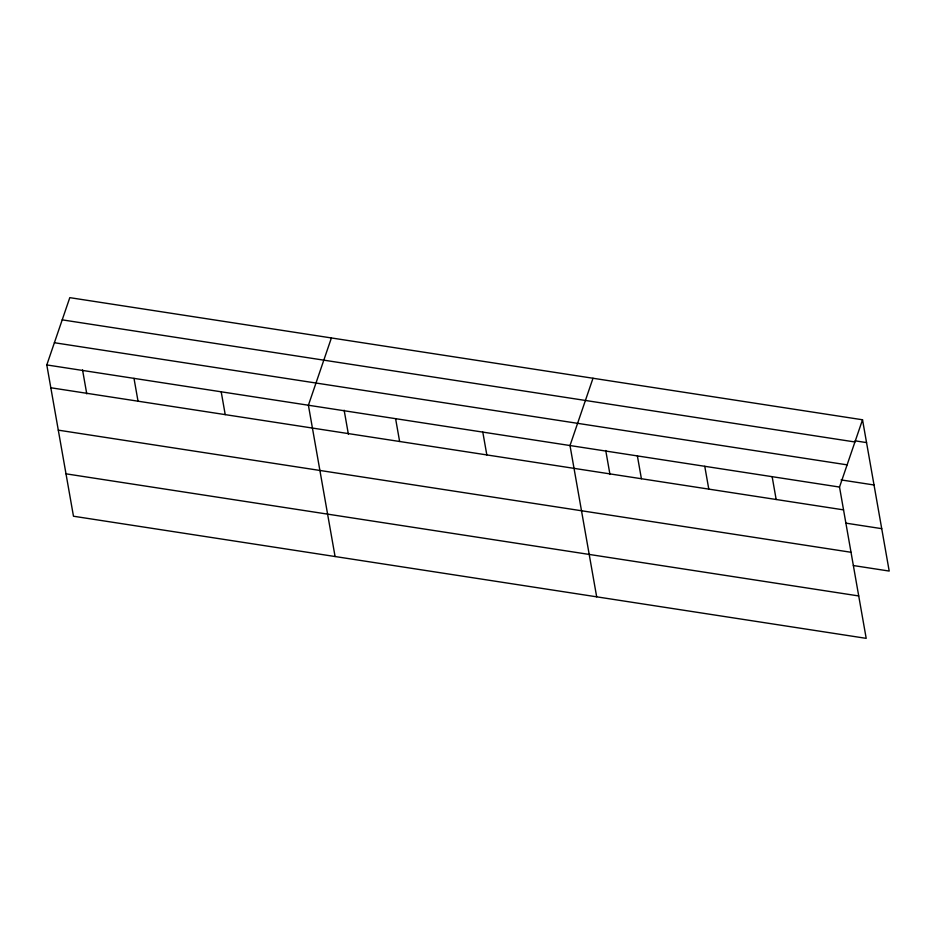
<?xml version="1.0" encoding="UTF-8"?>
<svg xmlns="http://www.w3.org/2000/svg" width="936" height="936" viewBox="0 0 936 936"><rect width="100%" height="100%" fill="white"/><g stroke="black" fill="none" stroke-linecap="round" stroke-linejoin="round"><path stroke-width="1.4" d="M862.524 419.773L839.522 487.059L866.198 638.352L73.476 516.227L46.8 364.935L69.802 297.648L862.524 419.773L889.2 571.065L853.363 565.543M331.402 337.954L308.4 405.23L335.076 556.522M593.003 378.249L570.001 445.536L596.677 596.829M855.083 440.833L866.549 442.599M62.209 319.855L854.931 441.979M54.393 342.728L847.115 464.853M841.054 479.911L874.025 484.988M46.8 364.935L839.522 487.059M50.825 387.761L843.547 509.874M845.887 523.142L881.724 528.664M58.301 430.15L851.023 552.275M66 473.827L858.721 595.951M772.141 476.67L776.166 499.496M704.761 466.292L708.786 489.118M637.381 455.914L641.406 478.741M605.744 450.508L609.968 474.47M482.8 432.104L486.825 454.919M395.6 418.673L399.625 441.488M344.144 410.214L348.368 434.164M221.2 391.798L225.225 414.625M134 378.366L138.025 401.193M82.543 369.919L86.767 393.869"/></g></svg>
